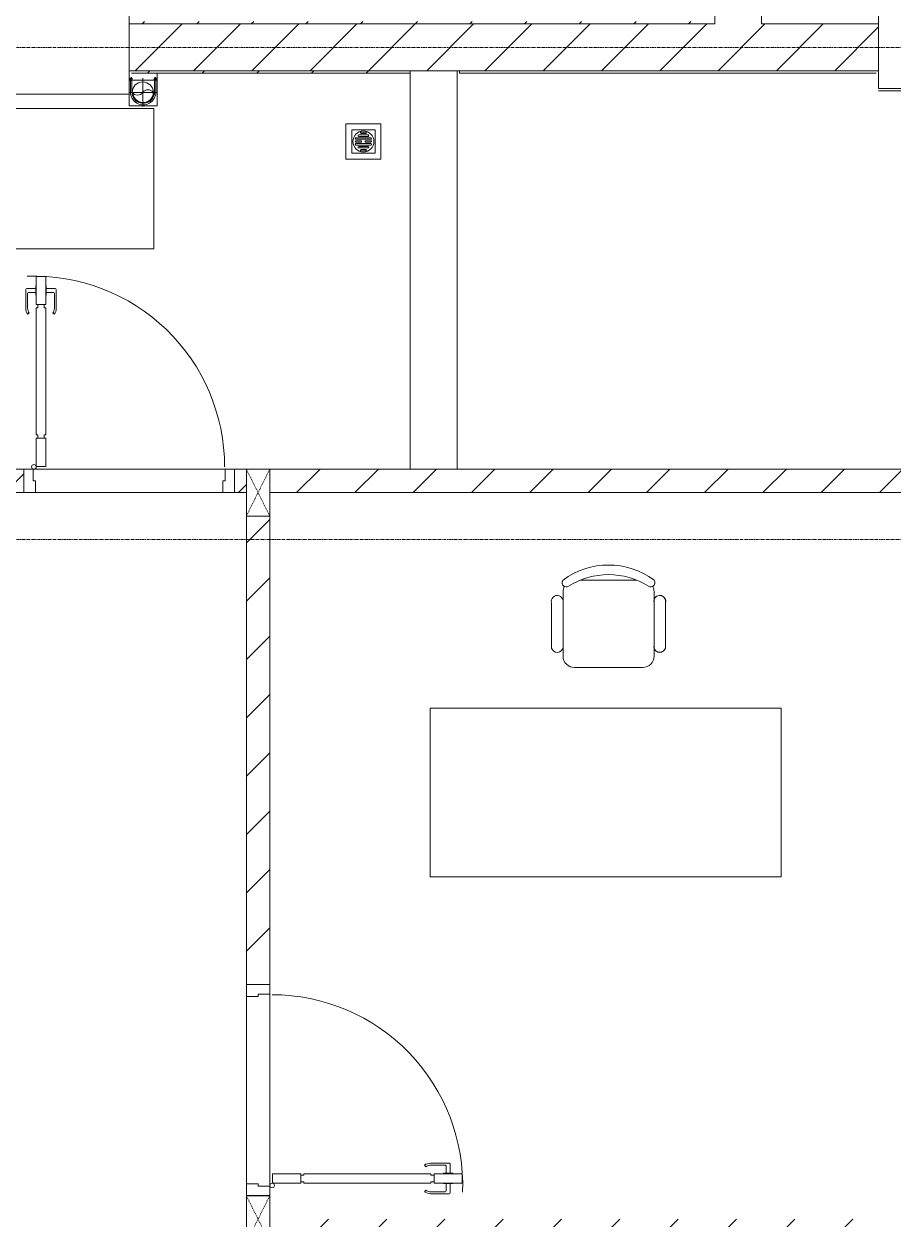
# Model space of a CAD drawing. Header units: millimetres. Extents: x 5357 to 201988, y -16345 to 109895.
# Drawn here: x 122903 to 126614, y 48537 to 53637 of the extents above; entities that cross this region are included whole.
import ezdxf

# ---------------------------------------------------------------- set-up
doc = ezdxf.new("R2010")
doc.units = ezdxf.units.MM
for name, pattern in [('Dash', [6, 3, -3]), ('Grid Line', [22.225, 12.7, -3.175, 3.175, -3.175]), ('IMPORT-CENTER _3_', [10.16, 6.35, -1.27, 1.27, -1.27])]:
    doc.linetypes.add(name, pattern=pattern)
for name, color, linetype, lineweight in [('0-1', 7, 'Continuous', 5), ('A-DETL-GENF-1', 53, 'Continuous', 9), ('A-DOOR-1', 53, 'Continuous', 9), ('A-FLOR-1', 10, 'Continuous', 9), ('A-FLOR-2', 53, 'Continuous', 9), ('A-WALL-1', 9, 'Continuous', 18), ('A-WALL-2', 53, 'Continuous', 9), ('A-WALL-4', 113, 'Continuous', 18), ('A-WALL-PATT-1', 10, 'Continuous', 9), ('A-WALL-PATT-2', 53, 'Continuous', 9), ('A-WALL-PATT-3', 111, 'Continuous', 9), ('G-IMPT', 8, 'Continuous', 9), ('G-IMPT-1', 254, 'Continuous', 9), ('G-IMPT-2', 8, 'IMPORT-CENTER _3_', 9), ('I-FURN', 30, 'Continuous', 9), ('I-FURN-1', 53, 'Continuous', 9), ('I-WALL-1', 9, 'Continuous', 18), ('I-WALL-3', 2, 'Continuous', 18), ('M-EQPM', 50, 'Continuous', 9), ('S-COLS-2', 9, 'Continuous', 18), ('S-COLS-3', 10, 'Continuous', 9), ('S-COLS-4', 53, 'Continuous', 9), ('S-COLS-HDLN-1', 53, 'Dash', 9), ('S-GRID-1', 1, 'Grid Line', 9)]:
    doc.layers.add(name, color=color, linetype=linetype, lineweight=lineweight)
pattern_1 = [(45, (0, 0), (-124.4508, 124.4508), [])]
pattern_2 = [(45, (0, 0), (-116.67262, 116.67262), [])]

# ---------------------------------------------------------------- blocks, each defined once
blk = doc.blocks.new('M_Concrete-Rectangular-Column2 - 400x1300-812637-TKCS_MB SÂN ĐƯỜNG NỘI BỘ')
at = {"layer": 'S-COLS-2'}
for p, q in [((-650, 200), (650, 200)), ((-650, -200), (-650, 200)), ((650, 200), (650, -200)), ((650, -200), (-650, -200))]:
    blk.add_line(p, q, dxfattribs=at)
blk = doc.blocks.new('NCV_TKTC_KET CAU_rvt-1-TKCS_MB SÂN ĐƯỜNG NỘI BỘ')
at = {"layer": 'A-FLOR-1'}
for p, q in [((124762.6, 53436.9), (124752.6, 53436.9)), ((124752.6, 53436.9), (124762.6, 53436.9)), ((122902.6, 51736.9), (122942.6, 51736.9)), ((122942.6, 51736.9), (122902.6, 51736.9)), ((122902.6, 51736.9), (122942.6, 51736.9)), ((122942.6, 51736.9), (123762.6, 51736.9)), ((123762.6, 51736.9), (122942.6, 51736.9)), ((122942.6, 51736.9), (123762.6, 51736.9)), ((123762.6, 51736.9), (123802.6, 51736.9)), ((123802.6, 51736.9), (123762.6, 51736.9)), ((123762.6, 51736.9), (123802.6, 51736.9)), ((123802.6, 51736.9), (123852.6, 51736.9)), ((123852.6, 51736.9), (123802.6, 51736.9)), ((123802.6, 51736.9), (123852.6, 51736.9)), ((123852.9, 51736.9), (123948, 51736.9)), ((123948, 51736.9), (123852.9, 51736.9)), ((123852.9, 51736.9), (123948, 51736.9)), ((123948, 51736.9), (123952.6, 51736.9)), ((123952.6, 51736.9), (123948, 51736.9)), ((123948, 51736.9), (123952.6, 51736.9)), ((123952.6, 51736.9), (124552.6, 51736.9)), ((124552.6, 51736.9), (123952.6, 51736.9)), ((123952.6, 51736.9), (124552.6, 51736.9)), ((124752.6, 51736.9), (127052.6, 51736.9)), ((127052.6, 51736.9), (124752.6, 51736.9)), ((124752.6, 51736.9), (125190.1, 51736.9))]:
    blk.add_line(p, q, dxfattribs=at)
at = {"layer": 'S-COLS-2'}
for p, q in [((126552.6, 53711.9), (126552.6, 53361.9)), ((126552.6, 53361.9), (127252.6, 53361.9))]:
    blk.add_line(p, q, dxfattribs=at)
at = {"layer": 'S-COLS-3'}
blk.add_blockref('M_Concrete-Rectangular-Column2 - 400x1300-812637-TKCS_MB SÂN ĐƯỜNG NỘI BỘ', (122702.6, 53536.9), dxfattribs=at)
blk = doc.blocks.new('DOOR_CW_01 CANH MO-PANEL KINH - DIW_01-900x2200-CỬA GỖ VÂN LAMINATE-553375-TKCS_MB SÂN ĐƯỜNG NỘI BỘ')
at = {"layer": 'A-DETL-GENF-1'}
for p, q in [((-397, -182), (-397, -62)), ((-397, -62), (-357, -62)), ((-357, -62), (-357, -182)), ((-357, -182), (-397, -182)), ((-397, -196), (-391, -196)), ((-397, -738), (-397, -196)), ((-391, -196), (-391, -182)), ((-391, -182), (-363, -182)), ((-363, -182), (-363, -196)), ((-357, -196), (-363, -196)), ((-357, -196), (-357, -738)), ((-433.9, -711.2), (-427.3, -715.8)), ((-320.1, -711.2), (-326.7, -715.8)), ((-442, -737), (-442, -816.5)), ((-434, -799.5), (-434, -737)), ((-397, -738), (-391, -738)), ((-357, -752), (-397, -752)), ((-397, -752), (-397, -872)), ((-391, -752), (-391, -738)), ((-363, -752), (-391, -752)), ((-357, -738), (-363, -738)), ((-363, -738), (-363, -752)), ((-357, -872), (-357, -752)), ((-320, -799.5), (-320, -737)), ((-312, -737), (-312, -816.5)), ((-399, -803.5), (-430, -803.5)), ((-399, -792.2), (-399, -831.8)), ((-397, -792.2), (-399, -792.2)), ((-397, -792.2), (-397, -831.8)), ((-357, -792.2), (-357, -831.8)), ((-357, -792.2), (-355, -792.2)), ((-355, -792.2), (-355, -831.8)), ((-355, -803.5), (-324, -803.5)), ((-399, -820.5), (-438, -820.5)), ((-399, -831.8), (-397, -831.8)), ((-355, -831.8), (-357, -831.8)), ((-355, -820.5), (-316, -820.5)), ((-397, -872), (-357, -872))]:
    blk.add_line(p, q, dxfattribs=at)
blk.add_circle((-407, -60), 10, dxfattribs=at)
for centre, radius, start, end in [((-407, -60), 814, 268, 0), ((-397, -737), 45, 145, 180), ((-357, -737), 45, 360, 35), ((-397, -737), 37, 145, 180), ((-357, -737), 37, 0, 35), ((-430, -799.5), 4, 180, 270), ((-324, -799.5), 4, 270, 0), ((-438, -816.5), 4, 180, 270), ((-316, -816.5), 4, 270, 0)]:
    blk.add_arc(centre, radius, start, end, dxfattribs=at)
at = {"layer": 'A-DOOR-1'}
for p, q in [((-450, -50), (-450, 50)), ((-450, 50), (-400, 50)), ((-400, 50), (-400, 0)), ((400, 0), (400, 50)), ((400, 50), (450, 50)), ((450, 50), (450, -50)), ((-410, -50), (-450, -50)), ((-410, 0), (-410, -50)), ((-400, 0), (-410, 0)), ((-407, -50), (-382, -50)), ((410, 0), (400, 0)), ((410, -50), (410, 0)), ((450, -50), (410, -50))]:
    blk.add_line(p, q, dxfattribs=at)
blk = doc.blocks.new('BAN LV A - BAN LV A_dwg_ban hoc2-348006-TKCS_MB SÂN ĐƯỜNG NỘI BỘ')
at = {"layer": 'I-FURN'}
for p, q in [((145.8, 437.4), (-145.8, 437.4)), ((-194.4, 388.8), (-194.4, 113.4)), ((194.4, 113.4), (194.4, 388.8)), ((-243, 354.4), (-243, 162)), ((194.4, 351.4), (194.4, 150.8)), ((243.7, 162), (243.7, 354.4)), ((-120.5, 64.8), (120.5, 64.8))]:
    blk.add_line(p, q, dxfattribs=at)
at = {"layer": 'I-FURN', "flags": 128}
blk.add_lwpolyline([(-737.8, 610.5), (-737.8, 1330.5), (-154.9, 1330.5), (762.2, 1330.5), (762.2, 610.5)], close=True, dxfattribs=at)
at = {"layer": 'I-FURN'}
for centre, radius, start, end in [((-145.8, 388.8), 48.6, 90, 180), ((145.8, 388.8), 48.6, 360, 90), ((-218.7, 347.3), 25.3, 343.7398, 163.7398), ((219.4, 347.3), 25.3, 16.2602, 170.7054), ((-218.7, 154.9), 25.3, 163.7398, 16.2602), ((219.4, 154.9), 25.3, 189.2946, 16.2602), ((-145.8, 113.4), 48.6, 180, 207.5844), ((145.8, 113.4), 48.6, 332.4156, 0), ((-180.2, 75.4), 17.8, 57.9726, 216.6901), ((0, 324), 324, 233.1301, 306.8699), ((0, 359.3), 318.2, 237.5758, 302.4242), ((180.2, 75.4), 17.8, 323.3099, 122.0274)]:
    blk.add_arc(centre, radius, start, end, dxfattribs=at)
blk = doc.blocks.new('BAN LV A - BAN LV A_dwg-348005-TKCS_MB SÂN ĐƯỜNG NỘI BỘ')
at = {"extrusion": (0, 0, -1), "zscale": -1, "rotation": 180}
blk.add_blockref('BAN LV A - BAN LV A_dwg_ban hoc2-348006-TKCS_MB SÂN ĐƯỜNG NỘI BỘ', (-729, 1383.7), dxfattribs=at)
blk = doc.blocks.new('BAN LV A - BAN LV A-401069-TKCS_MB SÂN ĐƯỜNG NỘI BỘ')
at = {"layer": 'I-FURN-1'}
for p, q in [((-8.8, -53.2), (1491.2, -53.2)), ((-8.8, -773.2), (-8.8, -53.2)), ((1491.2, -53.2), (1491.2, -773.2)), ((1491.2, -773.2), (-8.8, -773.2)), ((583.2, -946.3), (874.8, -946.3)), ((534.6, -1029.3), (534.6, -994.9)), ((923.4, -994.9), (923.4, -1032.3)), ((486, -1221.7), (486, -1029.3)), ((972.7, -1029.3), (972.7, -1221.7)), ((534.6, -1270.3), (534.6, -1235.9)), ((923.4, -1232.9), (923.4, -1270.3))]:
    blk.add_line(p, q, dxfattribs=at)
for centre, radius, start, end in [((583.2, -994.9), 48.6, 90, 180), ((874.8, -994.9), 48.6, 0, 90), ((510.3, -1036.4), 25.3, 16.2602, 163.7398), ((948.4, -1036.4), 25.3, 16.2602, 170.7054), ((510.3, -1228.8), 25.3, 163.7398, 343.7398), ((948.4, -1228.8), 25.3, 189.2946, 16.2602), ((583.2, -1270.3), 48.6, 180, 207.5844), ((874.8, -1270.3), 48.6, 332.4156, 0), ((548.9, -1308.3), 17.8, 119.404, 216.6901), ((729, -1059.7), 324, 233.1301, 306.8699), ((909.2, -1308.3), 17.8, 323.3099, 60.596)]:
    blk.add_arc(centre, radius, start, end, dxfattribs=at)
at = {"extrusion": (0, 0, -1), "zscale": -1, "rotation": 180}
blk.add_blockref('BAN LV A - BAN LV A_dwg-348005-TKCS_MB SÂN ĐƯỜNG NỘI BỘ', (0, 0), dxfattribs=at)
blk = doc.blocks.new('MAY GIAT - MAY GIAT_dwg-V134-TKCS_MB SÂN ĐƯỜNG NỘI BỘ')
at = {"layer": 'G-IMPT-1', "flags": 128}
blk.add_lwpolyline([(5, 596.6), (5, 2.3), (605, 2.3), (605, 596.6)], close=True, dxfattribs=at)
blk = doc.blocks.new('MAY GIAT - MAY GIAT-V140-TKCS_MB SÂN ĐƯỜNG NỘI BỘ')
at = {"layer": 'I-FURN-1'}
for p, q in [((5, -2.3), (605, -2.3)), ((5, -596.6), (5, -2.3)), ((605, -2.3), (605, -596.6)), ((605, -596.6), (5, -596.6))]:
    blk.add_line(p, q, dxfattribs=at)
at = {"extrusion": (0, 0, -1), "zscale": -1, "rotation": 180}
blk.add_blockref('MAY GIAT - MAY GIAT_dwg-V134-TKCS_MB SÂN ĐƯỜNG NỘI BỘ', (0, 0), dxfattribs=at)
blk = doc.blocks.new('G1_SOF - BO TRU - 100x200-V107-TKCS_MB SÂN ĐƯỜNG NỘI BỘ')
at = {"layer": 'S-COLS-2'}
for p, q in [((-50, 100), (50, 100)), ((-50, -100), (-50, 100)), ((50, 100), (50, -100)), ((50, -100), (-50, -100))]:
    blk.add_line(p, q, dxfattribs=at)
at = {"layer": 'S-COLS-HDLN-1'}
for p, q in [((50, -100), (-50, 100)), ((-50, -100), (50, 100))]:
    blk.add_line(p, q, dxfattribs=at)
blk = doc.blocks.new('DOOR_CW_01 CANH MO-PANEL KINH - DIG_01-900x2200-CỬA NHÔM KÍNH-400868-TKCS_MB SÂN ĐƯỜNG NỘI BỘ')
at = {"layer": 'A-DETL-GENF-1'}
for p, q in [((-397, 872), (-357, 872)), ((-397, 752), (-397, 872)), ((-357, 872), (-357, 752)), ((-442, 737), (-442, 816.5)), ((-399, 820.5), (-438, 820.5)), ((-399, 831.8), (-397, 831.8)), ((-399, 792.2), (-399, 831.8)), ((-397, 792.2), (-397, 831.8)), ((-357, 792.2), (-357, 831.8)), ((-355, 831.8), (-357, 831.8)), ((-355, 792.2), (-355, 831.8)), ((-355, 820.5), (-316, 820.5)), ((-312, 737), (-312, 816.5)), ((-434, 799.5), (-434, 737)), ((-399, 803.5), (-430, 803.5)), ((-397, 792.2), (-399, 792.2)), ((-357, 792.2), (-355, 792.2)), ((-355, 803.5), (-324, 803.5)), ((-320, 799.5), (-320, 737)), ((-433.9, 711.2), (-427.3, 715.8)), ((-357, 752), (-397, 752)), ((-397, 738), (-391, 738)), ((-397, 738), (-397, 196)), ((-363, 752), (-391, 752)), ((-391, 752), (-391, 738)), ((-363, 738), (-363, 752)), ((-357, 738), (-363, 738)), ((-357, 196), (-357, 738)), ((-320.1, 711.2), (-326.7, 715.8)), ((-397, 196), (-391, 196)), ((-357, 182), (-397, 182)), ((-397, 182), (-397, 62)), ((-391, 196), (-391, 182)), ((-391, 182), (-363, 182)), ((-357, 196), (-363, 196)), ((-363, 182), (-363, 196)), ((-357, 62), (-357, 182)), ((-397, 62), (-357, 62))]:
    blk.add_line(p, q, dxfattribs=at)
blk.add_circle((-407, 60), 10, dxfattribs=at)
for centre, radius, start, end in [((-407, 60), 814, 360, 92), ((-438, 816.5), 4, 90, 180), ((-316, 816.5), 4, 0, 90), ((-430, 799.5), 4, 90, 180), ((-324, 799.5), 4, 360, 90), ((-397, 737), 45, 180, 215), ((-397, 737), 37, 180, 215), ((-357, 737), 37, 325, 0), ((-357, 737), 45, 325, 0)]:
    blk.add_arc(centre, radius, start, end, dxfattribs=at)
at = {"layer": 'A-DOOR-1'}
for p, q in [((-410, 50), (-450, 50)), ((-450, 50), (-450, -50)), ((-410, 0), (-410, 50)), ((-400, 0), (-410, 0)), ((-407, 50), (-382, 50)), ((-400, -50), (-400, 0)), ((410, 0), (400, 0)), ((400, 0), (400, -50)), ((450, 50), (410, 50)), ((410, 50), (410, 0)), ((450, -50), (450, 50)), ((-450, -50), (-400, -50)), ((400, -50), (450, -50))]:
    blk.add_line(p, q, dxfattribs=at)
blk = doc.blocks.new('NCV_TKTC_TANG 1_rvt-1-TKCS_MB SÂN ĐƯỜNG NỘI BỘ')
at = {"layer": 'A-WALL-PATT-1'}
h = blk.add_hatch(dxfattribs=at)
h.set_pattern_fill('FP_1', color=256, style=0, pattern_type=2)
h.set_pattern_definition(pattern_1)
h.paths.add_polyline_path([(123842.9, 51636.9), (123852.6, 51636.9), (123852.6, 51736.9), (123802.6, 51736.9), (123802.6, 51636.9)])
h.paths.add_polyline_path([(122902.6, 51636.9), (122902.6, 51736.9), (122852.6, 51736.9), (122852.6, 51636.9), (122862.6, 51636.9)])
h = blk.add_hatch(dxfattribs=at)
h.set_pattern_fill('FP_1', color=256, style=0, pattern_type=2)
h.set_pattern_definition(pattern_1)
h.paths.add_polyline_path([(126952.6, 51636.9), (127052.6, 51636.9), (127052.6, 51736.9), (123952.6, 51736.9), (123952.6, 51636.9), (126885.8, 51636.9)])
h = blk.add_hatch(dxfattribs=at)
h.set_pattern_fill('FP_1', color=256, style=0, pattern_type=2)
h.set_pattern_definition(pattern_1)
h.paths.add_polyline_path([(123952.6, 48636.9), (123952.6, 48637.3), (123902.6, 48636.9)])
h.paths.add_polyline_path([(123852.6, 49537.3), (123952.6, 49537.3), (123952.6, 51536.5), (123852.6, 51536.5), (123852.6, 49586.9)])
h = blk.add_hatch(dxfattribs=at)
h.set_pattern_fill('FP_1', color=256, style=0, pattern_type=2)
h.set_pattern_definition(pattern_1)
h.paths.add_polyline_path([(125852.6, 48436.9), (127052.6, 48436.9), (127052.6, 48536.9), (123952.6, 48536.9), (123952.6, 48436.9), (125190.1, 48436.9)])
at = {"layer": 'A-WALL-PATT-2'}
h = blk.add_hatch(dxfattribs=at)
h.set_pattern_fill('FP_2', color=256, style=0, pattern_type=2)
h.set_pattern_definition(pattern_2)
h.paths.add_polyline_path([(123374.5, 53636.9), (125852.6, 53636.9), (125852.6, 53646.9), (123352.6, 53646.9), (123352.6, 53636.9)])
h = blk.add_hatch(dxfattribs=at)
h.set_pattern_fill('FP_2', color=256, style=0, pattern_type=2)
h.set_pattern_definition(pattern_2)
h.paths.add_polyline_path([(124432.6, 53426.9), (124552.6, 53426.9), (124552.6, 53436.9), (123352.6, 53436.9), (123352.6, 53426.9), (123979.7, 53426.9)])
at = {"layer": 'A-FLOR-1'}
for p, q in [((122902.6, 51636.9), (122952.6, 51636.9)), ((122952.6, 51636.9), (123752.6, 51636.9)), ((123752.6, 51636.9), (123802.6, 51636.9)), ((123802.6, 51636.9), (123852.6, 51636.9)), ((123852.6, 51636.9), (123852.6, 51536.9)), ((123852.6, 51536.5), (123852.6, 49537.3)), ((123852.6, 49537.3), (123852.6, 49487.3)), ((123852.6, 49487.3), (123852.6, 48687.3)), ((123852.6, 48687.3), (123852.6, 48637.3)), ((123852.6, 48636.9), (123852.6, 48436.9))]:
    blk.add_line(p, q, dxfattribs=at)
at = {"layer": 'A-FLOR-2'}
for p, q in [((123752.6, 51636.9), (122952.6, 51636.9)), ((123852.6, 48687.3), (123852.6, 49487.3))]:
    blk.add_line(p, q, dxfattribs=at)
at = {"layer": 'A-WALL-1'}
for p, q in [((127052.6, 51736.9), (123952.6, 51736.9)), ((123842.9, 51636.9), (123852.6, 51636.9)), ((123952.6, 51636.9), (127052.6, 51636.9)), ((123952.6, 51536.5), (123852.9, 51536.5))]:
    blk.add_line(p, q, dxfattribs=at)
at = {"layer": 'A-WALL-2'}
for p, q in [((124552.6, 51736.9), (124552.6, 53426.9)), ((124752.6, 53436.9), (124752.6, 51736.9)), ((122902.6, 51736.9), (122852.6, 51736.9)), ((122942.6, 51736.9), (123762.6, 51736.9)), ((123852.6, 51736.9), (123802.6, 51736.9)), ((122862.6, 51636.9), (122902.6, 51636.9)), ((123752.6, 51636.9), (122952.6, 51636.9)), ((123802.6, 51636.9), (123842.9, 51636.9)), ((123852.6, 51536.5), (123852.6, 49537.3)), ((123852.9, 51536.5), (123852.6, 51536.5)), ((123952.6, 49537.3), (123952.6, 51536.5)), ((123852.6, 48687.3), (123852.6, 49487.3)), ((123952.6, 49497.3), (123952.6, 48677.3))]:
    blk.add_line(p, q, dxfattribs=at)
at = {"layer": 'I-WALL-1'}
for p, q in [((124552.6, 53436.9), (123352.6, 53436.9)), ((123362.6, 53426.9), (124552.6, 53426.9)), ((124552.6, 53426.9), (124552.6, 53436.9))]:
    blk.add_line(p, q, dxfattribs=at)
at = {"layer": 'A-DOOR-1'}
blk.add_blockref('DOOR_CW_01 CANH MO-PANEL KINH - DIG_01-900x2200-CỬA NHÔM KÍNH-400868-TKCS_MB SÂN ĐƯỜNG NỘI BỘ', (123352.6, 51686.9), dxfattribs=at)
at = {"layer": 'A-DOOR-1', "rotation": 90.00000000000074}
blk.add_blockref('DOOR_CW_01 CANH MO-PANEL KINH - DIW_01-900x2200-CỬA GỖ VÂN LAMINATE-553375-TKCS_MB SÂN ĐƯỜNG NỘI BỘ', (123902.6, 49087.3), dxfattribs=at)
at = {"layer": 'I-FURN-1'}
for name, p, rotation in [('MAY GIAT - MAY GIAT-V140-TKCS_MB SÂN ĐƯỜNG NỘI BỘ', (122860.3, 52671.5), 90.00000000000092), ('BAN LV A - BAN LV A-401069-TKCS_MB SÂN ĐƯỜNG NỘI BỘ', (126128.2, 49944.2), 180)]:
    blk.add_blockref(name, p, dxfattribs=dict(at, rotation=rotation))
at = {"layer": 'S-COLS-4', "rotation": 180}
for p in [(123902.6, 51636.9), (123902.6, 48536.9)]:
    blk.add_blockref('G1_SOF - BO TRU - 100x200-V107-TKCS_MB SÂN ĐƯỜNG NỘI BỘ', p, dxfattribs=at)
blk = doc.blocks.new('TKTC_XREF_251221_MB TANG 1 - TKTC_XREF_260130_MB TANG 1_dwg_CUM U_DN100-4202115-TKCS_MB SÂN ĐƯỜNG NỘI BỘ')
at = {"layer": 'G-IMPT'}
for p, q in [((-79.1, 66.6), (-79.1, 63.4)), ((-76.6, 66.6), (-76.6, 63.4)), ((-74.6, 66.6), (-74.6, 63.4)), ((-72.7, 69.3), (-72.7, 60.7)), ((-66.9, 67.9), (-71.7, 67.9)), ((-65, 69), (0, 69)), ((-66.9, 62.1), (-71.7, 62.1)), ((-79.1, -63.4), (-79.1, -66.6)), ((-76.6, -63.4), (-76.6, -66.6)), ((-74.6, -63.4), (-74.6, -66.6)), ((-72.7, -60.7), (-72.7, -69.3)), ((-66.9, -62.1), (-71.7, -62.1)), ((-66.9, -67.9), (-71.7, -67.9)), ((-65, -69), (0, -69))]:
    blk.add_line(p, q, dxfattribs=at)
at = {"layer": 'G-IMPT', "flags": 128}
for points in [[(-72.7, 67.6), (-78.1, 67.6), (-78.1, 62.4), (-72.7, 62.4)], [(-71.7, 59.2), (-66.9, 59.2), (-66.9, 70.8), (-71.7, 70.8)], [(-66.9, 70.8), (-66.9, 72.7), (-65, 72.7), (-65, 57.3), (-66.9, 57.3), (-66.9, 59.2)], [(-65, 61), (0, 61), (0, 57)], [(-72.7, -62.4), (-78.1, -62.4), (-78.1, -67.6), (-72.7, -67.6)], [(-71.7, -70.8), (-66.9, -70.8), (-66.9, -59.2), (-71.7, -59.2)], [(-66.9, -59.2), (-66.9, -57.3), (-65, -57.3), (-65, -72.7), (-66.9, -72.7), (-66.9, -70.8)], [(-65, -61), (0, -61), (0, -57)]]:
    blk.add_lwpolyline(points, dxfattribs=at)
at = {"layer": 'G-IMPT'}
for centre, radius, start, end in [((-78.1, 66.6), 0.96, 90, 180), ((-71.1, 69.3), 1.56, 112.61986, 247.38014), ((-67.9, 65), 4.8, 143.1301, 216.8699), ((0, 0), 69, 270, 90), ((-78.1, 63.4), 0.96, 180, 270), ((-71.1, 60.7), 1.56, 112.61986, 247.38014), ((0, 0), 61, 270, 90), ((0, 0), 57, 270, 90), ((-78.1, -63.4), 0.96, 90, 180), ((-71.1, -60.7), 1.56, 112.61986, 247.38014), ((-67.9, -65), 4.8, 143.1301, 216.8699), ((-78.1, -66.6), 0.96, 180, 270), ((-71.1, -69.3), 1.56, 112.61986, 247.38014)]:
    blk.add_arc(centre, radius, start, end, dxfattribs=at)
blk = doc.blocks.new('TKTC_XREF_251221_MB TANG 1 - TKTC_XREF_260130_MB TANG 1_dwg_$cc-V343-TKCS_MB SÂN ĐƯỜNG NỘI BỘ')
at = {"layer": 'G-IMPT'}
blk.add_circle((0, 0), 0.5, dxfattribs=at)
for centre, radius, start, end in [((0, 0), 0.5, 90, 270), ((0.188, 0.25), 0.313, 126.8699, 233.1301), ((-0.188, -0.25), 0.313, 306.8699, 53.1301)]:
    blk.add_arc(centre, radius, start, end, dxfattribs=at)
at = {"layer": 'G-IMPT-2'}
for p, q in [((0, -0.673), (0, 0.64)), ((-0.673, 0), (0.673, 0))]:
    blk.add_line(p, q, dxfattribs=at)
blk = doc.blocks.new('TKTC_XREF_251221_MB TANG 1 - TKTC_XREF_260130_MB TANG 1_dwg_THU NUOC - THU NUOC-444531-TKCS_MB TẦNG 1-4202124-TKCS_MB SÂN ĐƯỜNG NỘI BỘ')
at = {"layer": 'M-EQPM'}
for p, q in [((-23.3, 10.8), (40.9, 10.8)), ((40.9, 4.8), (-23.3, 4.8)), ((-11, 23.3), (28.5, 23.3)), ((28.5, 17.3), (-11, 17.3)), ((-1.1, 35.6), (18.5, 35.6)), ((18.5, 29.6), (-1.1, 29.6)), ((-23.3, -13.6), (40.9, -13.6)), ((40.9, -19.6), (-23.3, -19.6)), ((-11, -26.1), (28.5, -26.1)), ((28.5, -32.1), (-11, -32.1)), ((-1.1, -38.5), (18.5, -38.5)), ((18.5, -44.5), (-1.1, -44.5))]:
    blk.add_line(p, q, dxfattribs=at)
at = {"layer": 'M-EQPM', "flags": 128}
for points in [[(83.7, -79.4), (83.7, 70.6), (-66.3, 70.6), (-66.3, -79.4)], [(58.7, -54.4), (58.7, 45.6), (-41.3, 45.6), (-41.3, -54.4)]]:
    blk.add_lwpolyline(points, close=True, dxfattribs=at)
for points in [[(-23.3, -1.2), (0.7, -1.2), (0.7, -7.2), (-23.3, -7.2)], [(40.9, -7.2), (16.7, -7.2), (16.7, -1.2), (40.9, -1.2)]]:
    blk.add_lwpolyline(points, dxfattribs=at)
at = {"layer": 'M-EQPM'}
for centre, radius, start, end in [((8.7, -4.4), 45, 360, 180), ((8.7, -4.4), 45, 360, 180), ((-23.3, 7.8), 3, 90, 270), ((-11, 20.3), 3, 90, 270), ((-1.1, 32.6), 3, 90, 270), ((18.5, 32.6), 3, 270, 90), ((28.5, 20.3), 3, 270, 90), ((40.9, 7.8), 3, 270, 90), ((8.7, -4.4), 45, 180, 360), ((8.7, -4.4), 45, 180, 360), ((-23.3, -4.2), 3, 90, 270), ((-23.3, -16.6), 3, 90, 270), ((-11, -29.1), 3, 90, 270), ((-1.1, -41.5), 3, 90, 270), ((18.5, -41.5), 3, 270, 90), ((28.5, -29.1), 3, 270, 90), ((40.9, -4.2), 3, 270, 90), ((40.9, -16.6), 3, 270, 90)]:
    blk.add_arc(centre, radius, start, end, dxfattribs=at)
blk = doc.blocks.new('TKTC_XREF_251221_MB TANG 1 - TKTC_XREF_260130_MB TANG 1_dwg-4202109-TKCS_MB SÂN ĐƯỜNG NỘI BỘ')
at = {"layer": 'G-IMPT'}
blk.add_line((-79799.1, -348009.7), (-79799.1, -348059.2), dxfattribs=at)
at = {"layer": 'G-IMPT', "flags": 128}
for points in [[(-79799.1, -347949.3), (-79679.3, -347949.3), (-79679.3, -347919.7)], [(-79799.1, -348059.2), (-79679.5, -348059.2), (-79679.5, -347949.3), (-79799.1, -347949.3)]]:
    blk.add_lwpolyline(points, dxfattribs=at)
at = {"xscale": 90.0000000000512, "yscale": 90.0000000000512, "zscale": 90.0000000000512, "rotation": 90.37402677993764}
blk.add_blockref('TKTC_XREF_251221_MB TANG 1 - TKTC_XREF_260130_MB TANG 1_dwg_$cc-V343-TKCS_MB SÂN ĐƯỜNG NỘI BỘ', (-79741.5, -348002.1), dxfattribs=at)
at = {"extrusion": (0, 0, -1), "xscale": 0.7894736842105242, "yscale": 0.7894736842105242, "zscale": -0.7894736842105242, "rotation": 269.9999999984439}
blk.add_blockref('TKTC_XREF_251221_MB TANG 1 - TKTC_XREF_260130_MB TANG 1_dwg_CUM U_DN100-4202115-TKCS_MB SÂN ĐƯỜNG NỘI BỘ', (79739.7, -348000.6), dxfattribs=at)
at = {"extrusion": (0, 0, -1), "zscale": -1}
blk.add_blockref('TKTC_XREF_251221_MB TANG 1 - TKTC_XREF_260130_MB TANG 1_dwg_THU NUOC - THU NUOC-444531-TKCS_MB TẦNG 1-4202124-TKCS_MB SÂN ĐƯỜNG NỘI BỘ', (78790.5, -348207), dxfattribs=at)
blk = doc.blocks.new('TKTC_XREF_251221_MB TANG 1 - TKTC_XREF_251221_MB TANG 1-2038492-TKCS_MB SÂN ĐƯỜNG NỘI BỘ')
blk.add_blockref('TKTC_XREF_251221_MB TANG 1 - TKTC_XREF_260130_MB TANG 1_dwg-4202109-TKCS_MB SÂN ĐƯỜNG NỘI BỘ', (169499.1, 384109.7))

msp = doc.modelspace()

# ---------------------------------------------------------------- hatches: boundary and pattern name
at = {"layer": 'A-WALL-PATT-3'}
h = msp.add_hatch(dxfattribs=at)
h.set_pattern_fill('FP_1', color=256, style=0, pattern_type=2)
h.set_pattern_definition(pattern_1)
h.paths.add_polyline_path([(126400.6, 53436.9), (126552.6, 53437), (126552.6, 53636.9), (123352.6, 53636.9), (123352.6, 53436.9), (126052.6, 53436.9)])

# ---------------------------------------------------------------- linework, layer by layer
at = {"layer": 'A-WALL-4'}
for p, q in [((125852.6, 53960.3), (125852.6, 53636.9)), ((126052.6, 53636.9), (126052.6, 53960.3)), ((125852.6, 53636.9), (123352.6, 53636.9)), ((123352.6, 53636.9), (123352.6, 53436.9)), ((126552.6, 53636.9), (126052.6, 53636.9)), ((126552.6, 53436.9), (126552.6, 53636.9)), ((123352.6, 53436.9), (126552.6, 53436.9))]:
    msp.add_line(p, q, dxfattribs=at)
at = {"layer": 'I-WALL-3'}
for p, q in [((126552.6, 53436.9), (124762.6, 53436.9)), ((124762.6, 53436.9), (124762.6, 53426.9)), ((124762.6, 53426.9), (126542.6, 53426.9)), ((126552.6, 53426.9), (126552.6, 53436.9)), ((127252.6, 53361.9), (126552.6, 53361.9)), ((126552.6, 53351.9), (127252.6, 53351.9))]:
    msp.add_line(p, q, dxfattribs=at)
at = {"layer": 'S-GRID-1'}
for p, q in [((131551.8, 53536.9), (29351.8, 53536.9)), ((131551.8, 51436.9), (29351.8, 51436.9))]:
    msp.add_line(p, q, dxfattribs=at)

# ---------------------------------------------------------------- block references
at = {"layer": '0-1'}
for name in ['NCV_TKTC_KET CAU_rvt-1-TKCS_MB SÂN ĐƯỜNG NỘI BỘ', 'NCV_TKTC_TANG 1_rvt-1-TKCS_MB SÂN ĐƯỜNG NỘI BỘ']:
    msp.add_blockref(name, (0, 0), dxfattribs=at)
at = {"layer": 'M-EQPM'}
msp.add_blockref('TKTC_XREF_251221_MB TANG 1 - TKTC_XREF_251221_MB TANG 1-2038492-TKCS_MB SÂN ĐƯỜNG NỘI BỘ', (33652.6, 17236.9), dxfattribs=at)

doc.saveas('drawing.dxf')
